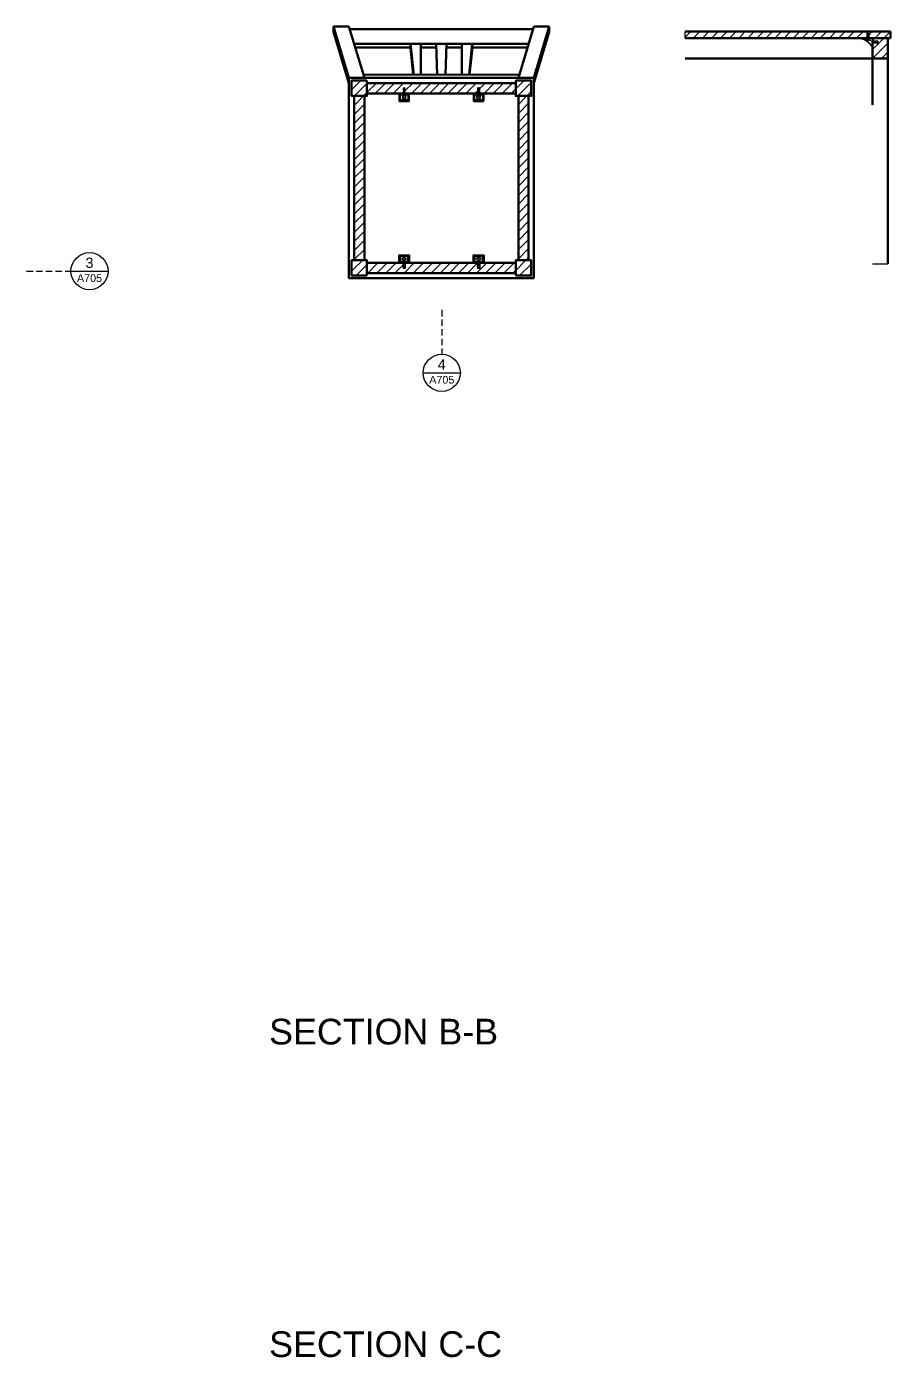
# Model space of a CAD drawing. Header units: inches. Extents: x -56 to 1120, y -151 to 478.
# Drawn here: x 952.2 to 1120.5, y -80 to 179.2 of the extents above; entities that cross this region are included whole.
import ezdxf
from ezdxf.enums import TextEntityAlignment as Align

# ---------------------------------------------------------------- set-up
doc = ezdxf.new("R2010")
doc.units = ezdxf.units.IN
doc.header["$MEASUREMENT"] = 0
doc.linetypes.add('DASHED2', pattern=[0.375, 0.25, -0.125])
doc.layers.get('0').update_dxf_attribs({"lineweight": 30})
for name, color, linetype, lineweight in [('A-ANNO-SYMB', 3, 'Continuous', 18), ('MARCATURA', 111, 'Continuous', 20), ('RETINI', 2, 'Continuous', 20), ('Viti', 4, 'Continuous', 25)]:
    doc.layers.add(name, color=color, linetype=linetype, lineweight=lineweight)
doc.layers.add('G-ANNO-TEXT', color=3, linetype='Continuous')
doc.styles.add('ARIAL', font='Arial.ttf')
doc.styles.get("Standard").update_dxf_attribs({"font": 'Arial.ttf'})
pattern_1 = [(45, (164.1227, 40.336), (-0.8838835, 0.8838835), [])]

# ---------------------------------------------------------------- blocks, each defined once
blk = doc.blocks.new('b')
for p, q in [((585.85, 49.4), (585.85, 48)), ((585.9, 49.45), (587.8, 49.45)), ((587.85, 48), (587.85, 49.4)), ((585.9, 47.95), (587.8, 47.95))]:
    blk.add_line(p, q)
for centre, start, end in [((585.9, 49.4), 90, 180), ((587.8, 49.4), 0, 90), ((585.9, 48), 180, 270), ((587.8, 48), 270, 0)]:
    blk.add_arc(centre, 0.05, start, end)
blk = doc.blocks.new('*U2')
blk.add_lwpolyline([(0.1, -0.2), (0.06, 0), (0.04, 0.05), (0.03, 0), (0.06, -0.2), (0.09, -0.25), (0.1, -0.2)])
blk = doc.blocks.new('*U3')
at = {"color": 0, "linetype": 'ByBlock', "lineweight": -2, "transparency": 16777216}
for p in [(40.3, 254.75), (40.42, 254.75), (40.54, 254.75), (40.65, 254.75), (40.77, 254.75), (40.89, 254.75)]:
    blk.add_blockref('*U2', p, dxfattribs=at)
blk = doc.blocks.new('109049')
for p, q in [((40.13, 240.08), (40.13, 239.79)), ((40.43, 240.28), (40.33, 240.28)), ((40.43, 239.58), (40.33, 239.58)), ((40.48, 240.23), (40.48, 239.63)), ((40.52, 240.03), (40.48, 240.03)), ((40.56, 239.83), (40.48, 239.83)), ((40.64, 240.03), (40.56, 240.03)), ((40.67, 239.83), (40.59, 239.83)), ((40.75, 240.03), (40.67, 240.03)), ((40.79, 239.83), (40.71, 239.83)), ((40.87, 240.03), (40.79, 240.03)), ((40.91, 239.83), (40.83, 239.83)), ((40.99, 240.03), (40.91, 240.03)), ((41.02, 239.83), (40.94, 239.83)), ((41.11, 240.03), (41.02, 240.03)), ((41.14, 239.83), (41.06, 239.83)), ((41.22, 240.03), (41.14, 240.03)), ((41.23, 239.83), (41.18, 239.83)), ((41.32, 240.01), (41.35, 240)), ((41.37, 239.88), (41.32, 239.85)), ((41.35, 240), (41.36, 240.05)), ((41.37, 239.88), (41.35, 240)), ((41.36, 240.05), (41.38, 239.98)), ((41.4, 239.83), (41.37, 239.88)), ((41.38, 239.98), (41.48, 239.93)), ((41.38, 239.98), (41.4, 239.89)), ((41.48, 239.93), (41.4, 239.89)), ((41.4, 239.89), (41.4, 239.83))]:
    blk.add_line(p, q)
blk.add_lwpolyline([(41.26, 239.83), (41.22, 240.03), (41.23, 240.08), (41.26, 240.03), (41.29, 239.84), (41.29, 239.78), (41.26, 239.83)])
for centre, radius, start, end in [((40.33, 240.08), 0.2, 107.545, 180), ((40.33, 239.79), 0.2, 180, 252.455), ((40.37, 239.95), 0.332, 96.8818, 107.545), ((40.37, 239.91), 0.332, 252.455, 263.1182), ((40.43, 240.23), 0.05, 0, 90), ((40.43, 239.63), 0.05, 270, 0), ((41.23, 240.03), 0.2, 270, 277.372), ((41.23, 239.83), 0.2, 63.4349, 82.7142), ((41.23, 240.03), 0.2, 287.2449, 296.5651)]:
    blk.add_arc(centre, radius, start, end)
blk.add_blockref('*U3', (0.19, -14.72))

msp = doc.modelspace()

# ---------------------------------------------------------------- hatches: boundary and pattern name
at = {"layer": 'RETINI'}
h = msp.add_hatch(dxfattribs=at)
h.set_pattern_fill('ANSI31', color=256, scale=10)
h.paths.add_polyline_path([(1115.94, 177.88), (1116.09, 178.06), (1116.24, 177.88), (1116.24, 176.96), (1116.91, 176.96), (1120.46, 176.96), (1120.46, 178.24), (1080.46, 178.24), (1080.46, 176.96), (1115.94, 176.96)])
h = msp.add_hatch(dxfattribs=at)
h.set_pattern_fill('ANSI31', color=256, scale=5, angle=90)
edge = h.paths.add_edge_path()
edge.add_arc((1116.91, 176.91), 0.05, 0, 45)
edge.add_line((1116.94, 176.95), (1116.42, 176.95))
edge.add_arc((1116.39, 176.91), 0.05, 0, 45, ccw=False)
edge.add_line((1116.44, 176.91), (1116.44, 176.81))
edge.add_arc((1116.11, 176.85), 0.332, 342.455, 353.1182, ccw=False)
edge.add_arc((1116.23, 176.81), 0.2, 270, 342.455, ccw=False)
edge.add_line((1116.23, 176.61), (1115.94, 176.61))
edge.add_arc((1115.94, 176.81), 0.2, 197.545, 270, ccw=False)
edge.add_arc((1116.07, 176.85), 0.332, 186.8818, 197.545, ccw=False)
edge.add_line((1115.74, 176.81), (1115.74, 176.91))
edge.add_arc((1115.79, 176.91), 0.05, 135, 180, ccw=False)
edge.add_line((1115.75, 176.95), (1114.97, 176.95))
edge.add_arc((1115.01, 176.91), 0.05, 135, 161.8054)
edge.add_line((1114.96, 176.93), (1114.96, 176.77))
edge.add_spline(control_points=[(1114.96, 176.77), (1115.7, 176.75), (1116.23, 176.11), (1116.76, 175.46)], knot_values=[0, 0, 0, 0, 2.22521, 2.22521, 2.22521, 2.22521], degree=3, periodic=0)
edge.add_line((1116.76, 175.46), (1116.91, 175.46))
edge.add_arc((1116.91, 175.51), 0.05, 270, 360)
edge.add_line((1116.96, 175.51), (1116.96, 176.91))
h = msp.add_hatch(dxfattribs=at)
h.set_pattern_fill('ANSI31', color=256, scale=10)
h.paths.add_polyline_path([(1119.96, 176.96), (1116.96, 176.96), (1116.96, 176.42), (1118, 176.42), (1118, 176.02), (1116.96, 176.02), (1116.96, 172.96), (1119.96, 172.96)])
h = msp.add_hatch(dxfattribs=at)
h.set_pattern_fill('ANSI31', color=256, scale=10)
h.set_pattern_definition(pattern_1)
h.paths.add_polyline_path([(1050.47, 130.7), (1050.47, 133.7), (1047.47, 133.7), (1047.47, 130.7)])
h.paths.add_polyline_path([(1018.47, 133.7), (1015.47, 133.7), (1015.47, 130.7), (1018.47, 130.7)])
h.paths.add_polyline_path([(1018.47, 165.7), (1018.47, 168.7), (1015.47, 168.7), (1015.47, 165.7)])
h.paths.add_polyline_path([(1017.97, 165.7), (1015.97, 165.7), (1015.97, 133.7), (1017.97, 133.7)])
h = msp.add_hatch(dxfattribs=at)
h.set_pattern_fill('ANSI31', color=256, scale=10)
h.set_pattern_definition(pattern_1)
h.paths.add_polyline_path([(1047.47, 168.7), (1047.47, 165.7), (1050.47, 165.7), (1050.47, 168.7)])
h = msp.add_hatch(dxfattribs=at)
h.set_pattern_fill('ANSI31', color=256, scale=10)
h.set_pattern_definition(pattern_1)
h.paths.add_polyline_path([(1040.08, 167.2), (1040.36, 167.2, -0.414214), (1040.38, 167.17), (1040.38, 167.17), (1040.43, 167.15), (1040.38, 167.1), (1040.43, 167.08), (1040.38, 167.03), (1040.43, 167.01), (1040.38, 166.96), (1040.43, 166.94), (1040.38, 166.89), (1040.43, 166.87), (1040.38, 166.82), (1040.43, 166.8), (1040.38, 166.75), (1040.43, 166.73), (1040.38, 166.68), (1040.43, 166.66), (1040.38, 166.61), (1040.43, 166.59), (1040.38, 166.54), (1040.43, 166.52), (1040.38, 166.47), (1040.43, 166.45), (1040.38, 166.4), (1040.43, 166.38), (1040.38, 166.33), (1040.43, 166.31), (1040.38, 166.26), (1040.43, 166.24), (1040.39, 166.2), (1041.17, 166.2), (1047.47, 166.2), (1047.47, 168.2), (1018.47, 168.2), (1018.47, 166.2), (1025.55, 166.2), (1025.58, 166.23), (1025.53, 166.25), (1025.58, 166.3), (1025.53, 166.32), (1025.58, 166.37), (1025.53, 166.39), (1025.58, 166.44), (1025.53, 166.46), (1025.58, 166.51), (1025.53, 166.53), (1025.58, 166.58), (1025.53, 166.6), (1025.58, 166.65), (1025.53, 166.67), (1025.58, 166.72), (1025.53, 166.74), (1025.58, 166.79), (1025.53, 166.81), (1025.58, 166.86), (1025.53, 166.88), (1025.58, 166.93), (1025.53, 166.95), (1025.58, 167), (1025.53, 167.02), (1025.58, 167.07), (1025.53, 167.09), (1025.58, 167.14), (1025.58, 167.2), (1025.86, 167.2, -0.414214), (1025.88, 167.17), (1025.88, 167.17), (1025.93, 167.15), (1025.88, 167.1), (1025.93, 167.08), (1025.88, 167.03), (1025.93, 167.01), (1025.88, 166.96), (1025.93, 166.94), (1025.88, 166.89), (1025.93, 166.87), (1025.88, 166.82), (1025.93, 166.8), (1025.88, 166.75), (1025.93, 166.73), (1025.88, 166.68), (1025.93, 166.66), (1025.88, 166.61), (1025.93, 166.59), (1025.88, 166.54), (1025.93, 166.52), (1025.88, 166.47), (1025.93, 166.45), (1025.88, 166.4), (1025.93, 166.38), (1025.88, 166.33), (1025.93, 166.31), (1025.88, 166.26), (1025.93, 166.24), (1025.89, 166.2), (1026.67, 166.2), (1040.05, 166.2), (1040.08, 166.23), (1040.03, 166.25), (1040.08, 166.3), (1040.03, 166.32), (1040.08, 166.37), (1040.03, 166.39), (1040.08, 166.44), (1040.03, 166.46), (1040.08, 166.51), (1040.03, 166.53), (1040.08, 166.58), (1040.03, 166.6), (1040.08, 166.65), (1040.03, 166.67), (1040.08, 166.72), (1040.03, 166.74), (1040.08, 166.79), (1040.03, 166.81), (1040.08, 166.86), (1040.03, 166.88), (1040.08, 166.93), (1040.03, 166.95), (1040.08, 167), (1040.03, 167.02), (1040.08, 167.07), (1040.03, 167.09), (1040.08, 167.14)])
h.paths.add_polyline_path([(1049.97, 165.7), (1047.97, 165.7), (1047.97, 133.7), (1049.97, 133.7)])
h = msp.add_hatch(dxfattribs=at)
h.set_pattern_fill('ANSI31', color=256, scale=10)
h.paths.add_polyline_path([(1047.47, 133.2), (1040.44, 133.2), (1040.44, 132.1), (1040.03, 132.1), (1040.03, 133.2), (1025.93, 133.2), (1025.93, 132.1), (1025.53, 132.1), (1025.53, 133.2), (1018.47, 133.2), (1018.47, 131.2), (1047.47, 131.2)])

# ---------------------------------------------------------------- linework, layer by layer
for p, q in [((1011.97, 179.2), (1014.97, 169.2)), ((1011.97, 179.2), (1011.97, 178.2)), ((1011.97, 179.2), (1014.97, 179.2)), ((1014.97, 179.2), (1017.97, 169.2)), ((1050.97, 179.2), (1047.97, 169.2)), ((1053.97, 179.2), (1050.97, 169.2)), ((1053.97, 179.2), (1050.97, 179.2)), ((1053.97, 179.2), (1053.97, 178.2)), ((1011.97, 178.2), (1014.97, 168.2)), ((1015.12, 178.7), (1050.82, 178.7)), ((1053.97, 178.2), (1050.97, 168.2)), ((1080.46, 178.24), (1120.46, 178.24)), ((1080.46, 176.96), (1120.46, 176.96)), ((1119.96, 176.96), (1119.96, 132.96)), ((1120.46, 176.96), (1119.96, 176.96)), ((1120.46, 178.24), (1120.46, 176.96)), ((1015.98, 175.82), (1049.96, 175.84)), ((1016.19, 175.13), (1026.93, 175.13)), ((1026.97, 175.83), (1026.93, 175.13)), ((1026.93, 175.13), (1027.49, 169.82)), ((1026.97, 175.83), (1027.59, 169.82)), ((1028.97, 175.83), (1028.98, 169.82)), ((1028.97, 175.13), (1031.99, 175.13)), ((1031.97, 175.83), (1032.17, 169.83)), ((1031.97, 175.83), (1032.17, 169.83)), ((1033.97, 175.83), (1033.77, 169.83)), ((1033.97, 175.83), (1033.77, 169.83)), ((1033.95, 175.13), (1036.97, 175.13)), ((1036.97, 175.83), (1036.94, 169.83)), ((1038.97, 175.83), (1038.36, 169.84)), ((1039.01, 175.13), (1038.46, 169.84)), ((1038.97, 175.83), (1039.01, 175.13)), ((1039.01, 175.13), (1049.75, 175.13)), ((1116.96, 175.46), (1116.96, 163.99)), ((1080.46, 172.96), (1119.96, 172.96)), ((1017.79, 169.8), (1048.16, 169.85)), ((1047.47, 168.2), (1018.47, 168.2)), ((1018.47, 166.2), (1047.47, 166.2)), ((1015.97, 165.7), (1017.97, 165.7)), ((1015.97, 165.7), (1015.97, 133.7)), ((1017.97, 133.7), (1017.97, 165.7)), ((1047.97, 133.7), (1047.97, 165.7)), ((1049.97, 165.7), (1049.97, 133.7)), ((1015.97, 133.7), (1017.97, 133.7)), ((1018.47, 133.2), (1025.53, 133.2)), ((1025.93, 133.2), (1040.03, 133.2)), ((1040.44, 133.2), (1047.47, 133.2)), ((1047.47, 131.2), (1018.47, 131.2))]:
    msp.add_line(p, q)
for points in [[(1014.97, 169.2), (1050.97, 169.2), (1050.97, 130.2), (1014.97, 130.2)], [(1018.47, 168.7), (1015.47, 168.7), (1015.47, 165.7), (1018.47, 165.7)], [(1047.47, 168.7), (1050.47, 168.7), (1050.47, 165.7), (1047.47, 165.7)], [(1018.47, 130.7), (1015.47, 130.7), (1015.47, 133.7), (1018.47, 133.7)], [(1047.47, 130.7), (1050.47, 130.7), (1050.47, 133.7), (1047.47, 133.7)]]:
    msp.add_lwpolyline(points, close=True)
at = {"layer": 'A-ANNO-SYMB', "linetype": 'DASHED2', "ltscale": 5}
for p, q in [((952.16, 131.56), (960.79, 131.56)), ((1033.05, 124.01), (1033.05, 115.38))]:
    msp.add_line(p, q, dxfattribs=at)
at = {"layer": 'A-ANNO-SYMB', "linetype": 'Continuous'}
for p, q in [((960.79, 131.56), (968.03, 131.56)), ((1029.43, 111.76), (1036.67, 111.76))]:
    msp.add_line(p, q, dxfattribs=at)
for centre in [(964.41, 131.56), (1033.05, 111.76)]:
    msp.add_circle(centre, 3.62, dxfattribs=at)
at = {"layer": 'MARCATURA'}
for p, q in [((1115.94, 177.88), (1116.09, 178.06)), ((1115.94, 176.96), (1115.94, 177.88)), ((1116.24, 177.88), (1116.09, 178.06)), ((1116.24, 176.96), (1116.24, 177.88)), ((1116.96, 176.42), (1116.96, 176.96)), ((1116.96, 176.42), (1118, 176.42)), ((1118, 176.02), (1118, 176.42)), ((1116.96, 176.02), (1116.96, 175.46)), ((1116.96, 176.02), (1118, 176.02)), ((1025.53, 133.2), (1025.53, 132.1)), ((1025.93, 133.2), (1025.93, 132.1)), ((1040.03, 133.2), (1040.03, 132.1)), ((1040.44, 133.2), (1040.44, 132.1)), ((1025.93, 132.1), (1025.53, 132.1)), ((1040.44, 132.1), (1040.03, 132.1))]:
    msp.add_line(p, q, dxfattribs=at)
at = {"layer": 'RETINI'}
for p, q in [((1080.46, 176.96), (1080.46, 178.24)), ((1116.96, 132.96), (1119.96, 132.96))]:
    msp.add_line(p, q, dxfattribs=at)
at = {"layer": 'Viti'}
for p, q in [((1114.96, 176.91), (1114.96, 176.77)), ((1115.01, 176.96), (1116.91, 176.96)), ((1116.96, 176.91), (1116.96, 175.51)), ((1116.96, 176.38), (1117, 176.42)), ((1116.96, 176.04), (1116.96, 176.38)), ((1117.02, 176.37), (1116.99, 176.07)), ((1117, 176.42), (1117.02, 176.37)), ((1117.02, 176.37), (1117.07, 176.42)), ((1117.09, 176.37), (1117.06, 176.07)), ((1117.07, 176.42), (1117.09, 176.37)), ((1117.09, 176.37), (1117.14, 176.42)), ((1117.16, 176.37), (1117.13, 176.07)), ((1117.14, 176.42), (1117.16, 176.37)), ((1117.16, 176.37), (1117.21, 176.42)), ((1117.23, 176.37), (1117.2, 176.07)), ((1117.21, 176.42), (1117.23, 176.37)), ((1117.23, 176.37), (1117.28, 176.42)), ((1117.3, 176.37), (1117.27, 176.07)), ((1117.28, 176.42), (1117.3, 176.37)), ((1117.3, 176.37), (1117.35, 176.42)), ((1117.37, 176.37), (1117.34, 176.07)), ((1117.35, 176.42), (1117.37, 176.37)), ((1117.37, 176.37), (1117.42, 176.42)), ((1117.44, 176.37), (1117.41, 176.07)), ((1117.42, 176.42), (1117.44, 176.37)), ((1117.44, 176.37), (1117.49, 176.42)), ((1117.51, 176.37), (1117.48, 176.07)), ((1117.49, 176.42), (1117.51, 176.37)), ((1117.51, 176.37), (1117.56, 176.42)), ((1117.58, 176.37), (1117.55, 176.07)), ((1117.56, 176.42), (1117.58, 176.37)), ((1117.58, 176.37), (1117.63, 176.42)), ((1117.65, 176.37), (1117.62, 176.07)), ((1117.63, 176.42), (1117.65, 176.37)), ((1117.65, 176.37), (1117.7, 176.42)), ((1117.72, 176.37), (1117.69, 176.07)), ((1117.7, 176.42), (1117.72, 176.37)), ((1117.72, 176.37), (1117.77, 176.42)), ((1117.79, 176.37), (1117.76, 176.07)), ((1117.77, 176.42), (1117.79, 176.37)), ((1117.79, 176.37), (1117.84, 176.42)), ((1117.86, 176.37), (1117.83, 176.07)), ((1117.84, 176.42), (1117.86, 176.37)), ((1117.86, 176.37), (1117.91, 176.42)), ((1117.93, 176.37), (1117.9, 176.07)), ((1117.91, 176.42), (1117.93, 176.37)), ((1117.93, 176.37), (1117.93, 176.37)), ((1117.96, 176.1), (1117.96, 176.35)), ((1116.76, 175.46), (1116.91, 175.46)), ((1116.99, 176.07), (1116.96, 176.04)), ((1117.01, 176.02), (1116.99, 176.07)), ((1117.06, 176.07), (1117.01, 176.02)), ((1117.08, 176.02), (1117.06, 176.07)), ((1117.13, 176.07), (1117.08, 176.02)), ((1117.15, 176.02), (1117.13, 176.07)), ((1117.2, 176.07), (1117.15, 176.02)), ((1117.22, 176.02), (1117.2, 176.07)), ((1117.27, 176.07), (1117.22, 176.02)), ((1117.29, 176.02), (1117.27, 176.07)), ((1117.34, 176.07), (1117.29, 176.02)), ((1117.36, 176.02), (1117.34, 176.07)), ((1117.41, 176.07), (1117.36, 176.02)), ((1117.43, 176.02), (1117.41, 176.07)), ((1117.48, 176.07), (1117.43, 176.02)), ((1117.5, 176.02), (1117.48, 176.07)), ((1117.55, 176.07), (1117.5, 176.02)), ((1117.57, 176.02), (1117.55, 176.07)), ((1117.62, 176.07), (1117.57, 176.02)), ((1117.64, 176.02), (1117.62, 176.07)), ((1117.69, 176.07), (1117.64, 176.02)), ((1117.71, 176.02), (1117.69, 176.07)), ((1117.76, 176.07), (1117.71, 176.02)), ((1117.78, 176.02), (1117.76, 176.07)), ((1117.83, 176.07), (1117.78, 176.02)), ((1117.85, 176.02), (1117.83, 176.07)), ((1117.9, 176.07), (1117.85, 176.02)), ((1117.9, 176.07), (1117.93, 176.07)), ((1025.58, 167.14), (1025.53, 167.09)), ((1025.53, 167.09), (1025.58, 167.07)), ((1025.58, 167.07), (1025.53, 167.02)), ((1025.53, 167.02), (1025.58, 167)), ((1025.58, 167), (1025.53, 166.95)), ((1025.53, 166.95), (1025.58, 166.93)), ((1025.58, 166.93), (1025.53, 166.88)), ((1025.53, 166.88), (1025.58, 166.86)), ((1025.58, 166.86), (1025.53, 166.81)), ((1025.53, 166.81), (1025.58, 166.79)), ((1025.58, 166.79), (1025.53, 166.74)), ((1025.53, 166.74), (1025.58, 166.72)), ((1025.58, 166.72), (1025.53, 166.67)), ((1025.53, 166.67), (1025.58, 166.65)), ((1025.58, 166.65), (1025.53, 166.6)), ((1025.53, 166.6), (1025.58, 166.58)), ((1025.58, 166.58), (1025.53, 166.53)), ((1025.53, 166.53), (1025.58, 166.51)), ((1025.58, 166.51), (1025.53, 166.46)), ((1025.53, 166.46), (1025.58, 166.44)), ((1025.58, 166.44), (1025.53, 166.39)), ((1025.53, 166.39), (1025.58, 166.37)), ((1025.58, 166.37), (1025.53, 166.32)), ((1025.53, 166.32), (1025.58, 166.3)), ((1025.58, 166.3), (1025.53, 166.25)), ((1025.53, 166.25), (1025.58, 166.23)), ((1025.58, 166.23), (1025.55, 166.2)), ((1025.55, 166.2), (1025.89, 166.2)), ((1025.88, 167.17), (1025.58, 167.14)), ((1025.58, 167.14), (1025.58, 167.17)), ((1025.88, 167.1), (1025.58, 167.07)), ((1025.88, 167.03), (1025.58, 167)), ((1025.88, 166.96), (1025.58, 166.93)), ((1025.88, 166.89), (1025.58, 166.86)), ((1025.88, 166.82), (1025.58, 166.79)), ((1025.88, 166.75), (1025.58, 166.72)), ((1025.88, 166.68), (1025.58, 166.65)), ((1025.88, 166.61), (1025.58, 166.58)), ((1025.88, 166.54), (1025.58, 166.51)), ((1025.88, 166.47), (1025.58, 166.44)), ((1025.88, 166.4), (1025.58, 166.37)), ((1025.88, 166.33), (1025.58, 166.3)), ((1025.88, 166.26), (1025.58, 166.23)), ((1025.61, 167.2), (1025.86, 167.2)), ((1025.93, 167.15), (1025.88, 167.17)), ((1025.88, 167.17), (1025.88, 167.17)), ((1025.88, 167.1), (1025.93, 167.15)), ((1025.93, 167.08), (1025.88, 167.1)), ((1025.88, 167.03), (1025.93, 167.08)), ((1025.93, 167.01), (1025.88, 167.03)), ((1025.88, 166.96), (1025.93, 167.01)), ((1025.93, 166.94), (1025.88, 166.96)), ((1025.88, 166.89), (1025.93, 166.94)), ((1025.93, 166.87), (1025.88, 166.89)), ((1025.88, 166.82), (1025.93, 166.87)), ((1025.93, 166.8), (1025.88, 166.82)), ((1025.88, 166.75), (1025.93, 166.8)), ((1025.93, 166.73), (1025.88, 166.75)), ((1025.88, 166.68), (1025.93, 166.73)), ((1025.93, 166.66), (1025.88, 166.68)), ((1025.88, 166.61), (1025.93, 166.66)), ((1025.93, 166.59), (1025.88, 166.61)), ((1025.88, 166.54), (1025.93, 166.59)), ((1025.93, 166.52), (1025.88, 166.54)), ((1025.88, 166.47), (1025.93, 166.52)), ((1025.93, 166.45), (1025.88, 166.47)), ((1025.88, 166.4), (1025.93, 166.45)), ((1025.93, 166.38), (1025.88, 166.4)), ((1025.88, 166.33), (1025.93, 166.38)), ((1025.93, 166.31), (1025.88, 166.33)), ((1025.88, 166.26), (1025.93, 166.31)), ((1025.93, 166.24), (1025.88, 166.26)), ((1025.89, 166.2), (1025.93, 166.24)), ((1040.08, 167.14), (1040.03, 167.09)), ((1040.03, 167.09), (1040.08, 167.07)), ((1040.08, 167.07), (1040.03, 167.02)), ((1040.03, 167.02), (1040.08, 167)), ((1040.08, 167), (1040.03, 166.95)), ((1040.03, 166.95), (1040.08, 166.93)), ((1040.08, 166.93), (1040.03, 166.88)), ((1040.03, 166.88), (1040.08, 166.86)), ((1040.08, 166.86), (1040.03, 166.81)), ((1040.03, 166.81), (1040.08, 166.79)), ((1040.08, 166.79), (1040.03, 166.74)), ((1040.03, 166.74), (1040.08, 166.72)), ((1040.08, 166.72), (1040.03, 166.67)), ((1040.03, 166.67), (1040.08, 166.65)), ((1040.08, 166.65), (1040.03, 166.6)), ((1040.03, 166.6), (1040.08, 166.58)), ((1040.08, 166.58), (1040.03, 166.53)), ((1040.03, 166.53), (1040.08, 166.51)), ((1040.08, 166.51), (1040.03, 166.46)), ((1040.03, 166.46), (1040.08, 166.44)), ((1040.08, 166.44), (1040.03, 166.39)), ((1040.03, 166.39), (1040.08, 166.37)), ((1040.08, 166.37), (1040.03, 166.32)), ((1040.03, 166.32), (1040.08, 166.3)), ((1040.08, 166.3), (1040.03, 166.25)), ((1040.03, 166.25), (1040.08, 166.23)), ((1040.08, 166.23), (1040.05, 166.2)), ((1040.05, 166.2), (1040.39, 166.2)), ((1040.38, 167.17), (1040.08, 167.14)), ((1040.08, 167.14), (1040.08, 167.17)), ((1040.38, 167.1), (1040.08, 167.07)), ((1040.38, 167.03), (1040.08, 167)), ((1040.38, 166.96), (1040.08, 166.93)), ((1040.38, 166.89), (1040.08, 166.86)), ((1040.38, 166.82), (1040.08, 166.79)), ((1040.38, 166.75), (1040.08, 166.72)), ((1040.38, 166.68), (1040.08, 166.65)), ((1040.38, 166.61), (1040.08, 166.58)), ((1040.38, 166.54), (1040.08, 166.51)), ((1040.38, 166.47), (1040.08, 166.44)), ((1040.38, 166.4), (1040.08, 166.37)), ((1040.38, 166.33), (1040.08, 166.3)), ((1040.38, 166.26), (1040.08, 166.23)), ((1040.11, 167.2), (1040.36, 167.2)), ((1040.43, 167.15), (1040.38, 167.17)), ((1040.38, 167.17), (1040.38, 167.17)), ((1040.38, 167.1), (1040.43, 167.15)), ((1040.43, 167.08), (1040.38, 167.1)), ((1040.38, 167.03), (1040.43, 167.08)), ((1040.43, 167.01), (1040.38, 167.03)), ((1040.38, 166.96), (1040.43, 167.01)), ((1040.43, 166.94), (1040.38, 166.96)), ((1040.38, 166.89), (1040.43, 166.94)), ((1040.43, 166.87), (1040.38, 166.89)), ((1040.38, 166.82), (1040.43, 166.87)), ((1040.43, 166.8), (1040.38, 166.82)), ((1040.38, 166.75), (1040.43, 166.8)), ((1040.43, 166.73), (1040.38, 166.75)), ((1040.38, 166.68), (1040.43, 166.73)), ((1040.43, 166.66), (1040.38, 166.68)), ((1040.38, 166.61), (1040.43, 166.66)), ((1040.43, 166.59), (1040.38, 166.61)), ((1040.38, 166.54), (1040.43, 166.59)), ((1040.43, 166.52), (1040.38, 166.54)), ((1040.38, 166.47), (1040.43, 166.52)), ((1040.43, 166.45), (1040.38, 166.47)), ((1040.38, 166.4), (1040.43, 166.45)), ((1040.43, 166.38), (1040.38, 166.4)), ((1040.38, 166.33), (1040.43, 166.38)), ((1040.43, 166.31), (1040.38, 166.33)), ((1040.38, 166.26), (1040.43, 166.31)), ((1040.43, 166.24), (1040.38, 166.26)), ((1040.39, 166.2), (1040.43, 166.24)), ((1025.53, 133.14), (1025.58, 133.16)), ((1025.58, 133.09), (1025.53, 133.14)), ((1025.53, 133.07), (1025.58, 133.09)), ((1025.58, 133.02), (1025.53, 133.07)), ((1025.53, 133), (1025.58, 133.02)), ((1025.58, 132.95), (1025.53, 133)), ((1025.53, 132.93), (1025.58, 132.95)), ((1025.58, 132.88), (1025.53, 132.93)), ((1025.53, 132.86), (1025.58, 132.88)), ((1025.58, 132.81), (1025.53, 132.86)), ((1025.53, 132.79), (1025.58, 132.81)), ((1025.58, 132.74), (1025.53, 132.79)), ((1025.53, 132.72), (1025.58, 132.74)), ((1025.58, 132.67), (1025.53, 132.72)), ((1025.53, 132.65), (1025.58, 132.67)), ((1025.58, 132.6), (1025.53, 132.65)), ((1025.53, 132.58), (1025.58, 132.6)), ((1025.58, 132.53), (1025.53, 132.58)), ((1025.53, 132.51), (1025.58, 132.53)), ((1025.58, 132.46), (1025.53, 132.51)), ((1025.53, 132.44), (1025.58, 132.46)), ((1025.58, 132.39), (1025.53, 132.44)), ((1025.53, 132.37), (1025.58, 132.39)), ((1025.58, 132.32), (1025.53, 132.37)), ((1025.53, 132.3), (1025.58, 132.32)), ((1025.58, 132.25), (1025.53, 132.3)), ((1025.58, 133.16), (1025.55, 133.2)), ((1025.88, 133.14), (1025.58, 133.16)), ((1025.88, 133.07), (1025.58, 133.09)), ((1025.88, 133), (1025.58, 133.02)), ((1025.88, 132.93), (1025.58, 132.95)), ((1025.88, 132.86), (1025.58, 132.88)), ((1025.88, 132.79), (1025.58, 132.81)), ((1025.88, 132.72), (1025.58, 132.74)), ((1025.88, 132.65), (1025.58, 132.67)), ((1025.88, 132.58), (1025.58, 132.6)), ((1025.88, 132.51), (1025.58, 132.53)), ((1025.88, 132.44), (1025.58, 132.46)), ((1025.88, 132.37), (1025.58, 132.39)), ((1025.88, 132.3), (1025.58, 132.32)), ((1025.88, 132.23), (1025.58, 132.25)), ((1025.58, 132.25), (1025.58, 132.22)), ((1025.93, 133.16), (1025.88, 133.14)), ((1025.88, 133.14), (1025.93, 133.09)), ((1025.93, 133.09), (1025.88, 133.07)), ((1025.88, 133.07), (1025.93, 133.02)), ((1025.93, 133.02), (1025.88, 133)), ((1025.88, 133), (1025.93, 132.95)), ((1025.93, 132.95), (1025.88, 132.93)), ((1025.88, 132.93), (1025.93, 132.88)), ((1025.93, 132.88), (1025.88, 132.86)), ((1025.88, 132.86), (1025.93, 132.81)), ((1025.93, 132.81), (1025.88, 132.79)), ((1025.88, 132.79), (1025.93, 132.74)), ((1025.93, 132.74), (1025.88, 132.72)), ((1025.88, 132.72), (1025.93, 132.67)), ((1025.93, 132.67), (1025.88, 132.65)), ((1025.88, 132.65), (1025.93, 132.6)), ((1025.93, 132.6), (1025.88, 132.58)), ((1025.88, 132.58), (1025.93, 132.53)), ((1025.93, 132.53), (1025.88, 132.51)), ((1025.88, 132.51), (1025.93, 132.46)), ((1025.93, 132.46), (1025.88, 132.44)), ((1025.88, 132.44), (1025.93, 132.39)), ((1025.93, 132.39), (1025.88, 132.37)), ((1025.88, 132.37), (1025.93, 132.32)), ((1025.93, 132.32), (1025.88, 132.3)), ((1025.88, 132.3), (1025.93, 132.25)), ((1025.93, 132.25), (1025.88, 132.23)), ((1025.88, 132.22), (1025.88, 132.23)), ((1025.89, 133.2), (1025.93, 133.16)), ((1040.03, 133.14), (1040.08, 133.16)), ((1040.08, 133.09), (1040.03, 133.14)), ((1040.03, 133.07), (1040.08, 133.09)), ((1040.08, 133.02), (1040.03, 133.07)), ((1040.03, 133), (1040.08, 133.02)), ((1040.08, 132.95), (1040.03, 133)), ((1040.03, 132.93), (1040.08, 132.95)), ((1040.08, 132.88), (1040.03, 132.93)), ((1040.03, 132.86), (1040.08, 132.88)), ((1040.08, 132.81), (1040.03, 132.86)), ((1040.03, 132.79), (1040.08, 132.81)), ((1040.08, 132.74), (1040.03, 132.79)), ((1040.03, 132.72), (1040.08, 132.74)), ((1040.08, 132.67), (1040.03, 132.72)), ((1040.03, 132.65), (1040.08, 132.67)), ((1040.08, 132.6), (1040.03, 132.65)), ((1040.03, 132.58), (1040.08, 132.6)), ((1040.08, 132.53), (1040.03, 132.58)), ((1040.03, 132.51), (1040.08, 132.53)), ((1040.08, 132.46), (1040.03, 132.51)), ((1040.03, 132.44), (1040.08, 132.46)), ((1040.08, 132.39), (1040.03, 132.44)), ((1040.03, 132.37), (1040.08, 132.39)), ((1040.08, 132.32), (1040.03, 132.37)), ((1040.03, 132.3), (1040.08, 132.32)), ((1040.08, 132.25), (1040.03, 132.3)), ((1040.08, 133.16), (1040.05, 133.2)), ((1040.38, 133.14), (1040.08, 133.16)), ((1040.38, 133.07), (1040.08, 133.09)), ((1040.38, 133), (1040.08, 133.02)), ((1040.38, 132.93), (1040.08, 132.95)), ((1040.38, 132.86), (1040.08, 132.88)), ((1040.38, 132.79), (1040.08, 132.81)), ((1040.38, 132.72), (1040.08, 132.74)), ((1040.38, 132.65), (1040.08, 132.67)), ((1040.38, 132.58), (1040.08, 132.6)), ((1040.38, 132.51), (1040.08, 132.53)), ((1040.38, 132.44), (1040.08, 132.46)), ((1040.38, 132.37), (1040.08, 132.39)), ((1040.38, 132.3), (1040.08, 132.32)), ((1040.38, 132.23), (1040.08, 132.25)), ((1040.08, 132.25), (1040.08, 132.22)), ((1040.43, 133.16), (1040.38, 133.14)), ((1040.38, 133.14), (1040.43, 133.09)), ((1040.43, 133.09), (1040.38, 133.07)), ((1040.38, 133.07), (1040.43, 133.02)), ((1040.43, 133.02), (1040.38, 133)), ((1040.38, 133), (1040.43, 132.95)), ((1040.43, 132.95), (1040.38, 132.93)), ((1040.38, 132.93), (1040.43, 132.88)), ((1040.43, 132.88), (1040.38, 132.86)), ((1040.38, 132.86), (1040.43, 132.81)), ((1040.43, 132.81), (1040.38, 132.79)), ((1040.38, 132.79), (1040.43, 132.74)), ((1040.43, 132.74), (1040.38, 132.72)), ((1040.38, 132.72), (1040.43, 132.67)), ((1040.43, 132.67), (1040.38, 132.65)), ((1040.38, 132.65), (1040.43, 132.6)), ((1040.43, 132.6), (1040.38, 132.58)), ((1040.38, 132.58), (1040.43, 132.53)), ((1040.43, 132.53), (1040.38, 132.51)), ((1040.38, 132.51), (1040.43, 132.46)), ((1040.43, 132.46), (1040.38, 132.44)), ((1040.38, 132.44), (1040.43, 132.39)), ((1040.43, 132.39), (1040.38, 132.37)), ((1040.38, 132.37), (1040.43, 132.32)), ((1040.43, 132.32), (1040.38, 132.3)), ((1040.38, 132.3), (1040.43, 132.25)), ((1040.43, 132.25), (1040.38, 132.23)), ((1040.38, 132.22), (1040.38, 132.23)), ((1040.39, 133.2), (1040.43, 133.16)), ((1025.61, 132.2), (1025.86, 132.2)), ((1040.11, 132.2), (1040.36, 132.2))]:
    msp.add_line(p, q, dxfattribs=at)
for points in [[(1024.96, 166), (1026.47, 166, -0.414214), (1026.52, 165.95), (1026.52, 164.94, -0.414214), (1026.47, 164.89), (1024.96, 164.89, -0.414214), (1024.91, 164.94), (1024.91, 165.95, -0.414214)], [(1039.46, 166), (1040.97, 166, -0.414214), (1041.02, 165.95), (1041.02, 164.94, -0.414214), (1040.97, 164.89), (1039.46, 164.89, -0.414214), (1039.41, 164.94), (1039.41, 165.95, -0.414214)], [(1024.96, 133.39), (1026.47, 133.39, 0.414214), (1026.52, 133.44), (1026.52, 134.45, 0.414214), (1026.47, 134.5), (1024.96, 134.5, 0.414214), (1024.91, 134.45), (1024.91, 133.44, 0.414214)], [(1039.46, 133.39), (1040.97, 133.39, 0.414214), (1041.02, 133.44), (1041.02, 134.45, 0.414214), (1040.97, 134.5), (1039.46, 134.5, 0.414214), (1039.41, 134.45), (1039.41, 133.44, 0.414214)]]:
    msp.add_lwpolyline(points, format="xyb", close=True, dxfattribs=at)
for centre in [(1025.72, 165.45), (1040.22, 165.45), (1025.72, 133.95), (1040.22, 133.95)]:
    msp.add_circle(centre, 0.3, dxfattribs=at)
for centre, radius, start, end in [((1115.01, 176.91), 0.05, 90, 180), ((1116.91, 176.91), 0.05, 0, 90), ((1117.93, 176.35), 0.025, 0, 90), ((1116.91, 175.51), 0.05, 270, 0), ((1117.93, 176.1), 0.025, 270, 0), ((1025.61, 167.17), 0.025, 90, 180), ((1025.86, 167.17), 0.025, 360, 90), ((1040.11, 167.17), 0.025, 90, 180), ((1040.36, 167.17), 0.025, 360, 90), ((1025.61, 132.22), 0.025, 180, 270), ((1025.86, 132.22), 0.025, 270, 0), ((1040.11, 132.22), 0.025, 180, 270), ((1040.36, 132.22), 0.025, 270, 0)]:
    msp.add_arc(centre, radius, start, end, dxfattribs=at)
msp.add_open_spline([(1116.76, 175.46), (1116.23, 176.11), (1115.69, 176.75), (1114.96, 176.77)], degree=3, dxfattribs=at)

# ---------------------------------------------------------------- block references
at = {"layer": 'Viti', "rotation": 90}
msp.add_blockref('109049', (1356.02, 136.48), dxfattribs=at)
at = {"layer": 'Viti'}
for p in [(438.87, 116.75), (453.37, 116.75)]:
    msp.add_blockref('b', p, dxfattribs=at)
at = {"layer": 'Viti', "xscale": -1, "rotation": 180}
for p in [(438.87, 182.65), (453.37, 182.65)]:
    msp.add_blockref('b', p, dxfattribs=at)

# ---------------------------------------------------------------- texts
at = {"layer": 'A-ANNO-SYMB', "linetype": 'Continuous'}
for tag, text, height, p in [('3', 'A301', 2, (964.41, 134.2)), ('A705', 'A', 1.5, (964.41, 130.96)), ('4', 'A301', 2, (1033.05, 114.4)), ('A705', 'A', 1.5, (1033.05, 111.16))]:
    msp.add_attdef(tag, text=text, height=height, dxfattribs=at).set_placement(p, align=Align.TOP_CENTER)
at = {"layer": 'G-ANNO-TEXT', "char_height": 5, "attachment_point": 1, "style": 'ARIAL'}
for s, insert in [('{\\fArial|b0|i0|c0|p0;SECTION B-B}', (999.4, -14.06)), ('{\\fArial|b0|i0|c0|p0;SECTION C-C}', (999.4, -74.94))]:
    msp.add_mtext_dynamic_manual_height_columns(s, width=44.9902, gutter_width=2.5, heights=[0], dxfattribs=dict(at, insert=insert))

doc.saveas('drawing.dxf')
